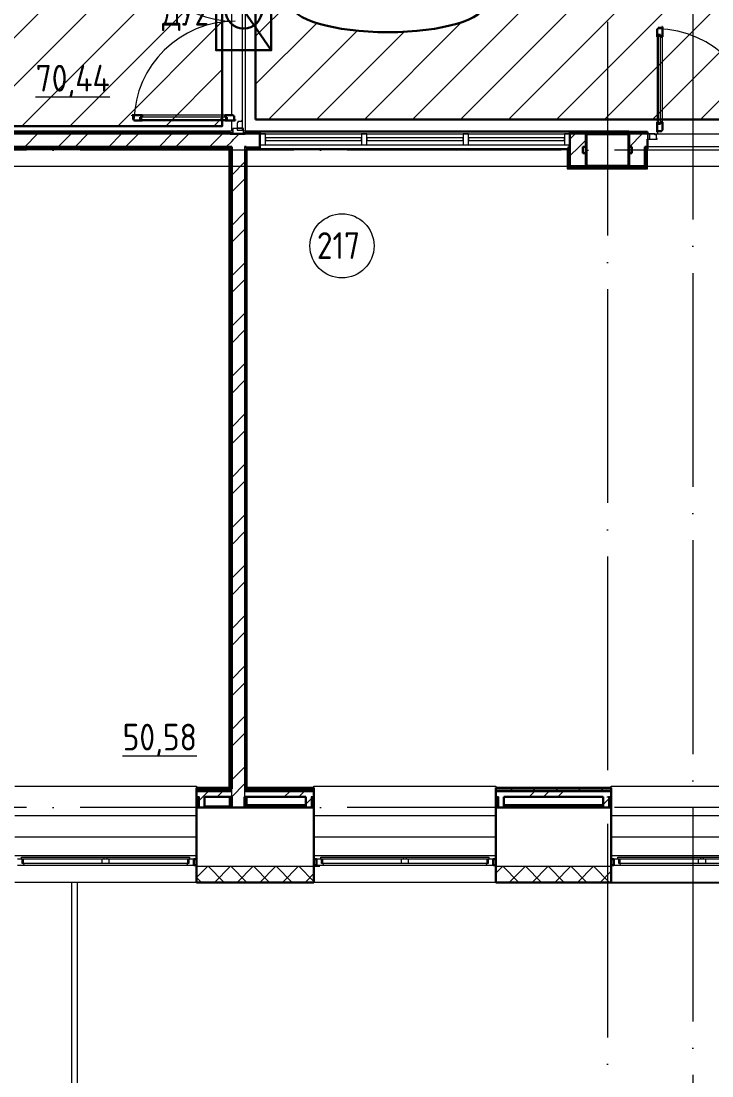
# Model space of a CAD drawing. Header units: millimetres. Extents: x -259809 to 472825, y -397243 to 31861.
# Drawn here: x 138141 to 144604, y -373823 to -363956 of the extents above; entities that cross this region are included whole.
import ezdxf

# ---------------------------------------------------------------- set-up
doc = ezdxf.new("R2010")
doc.units = ezdxf.units.MM
doc.linetypes.add('ADSK_Линия сетки', pattern=[25, 20, -2.5, 0, -2.5])
doc.linetypes.add('ADSK_Сверху', pattern=[450, 300, -150])
for name, color, linetype, lineweight in [('_ Окна', 252, 'Continuous', 30), ('Витраж', 252, 'Continuous', 9), ('Двери', 252, 'Continuous', 9), ('Линии', 7, 'Continuous', 9), ('лс', 5, 'Continuous', 30), ('Марки помещений', 252, 'Continuous', 20), ('Несущие колонны', 252, 'Continuous', 18), ('Ограждение', 252, 'Continuous', 9), ('Окна', 252, 'Continuous', 9), ('Оси', 252, 'Continuous', 9), ('Панели витража', 252, 'Continuous', 9), ('Перекрытие', 252, 'Continuous', 18), ('Стены внутренние', 252, 'Continuous', 18), ('Стены наружные', 252, 'Continuous', 18), ('Стены штриховка', 7, 'Continuous', 9)]:
    doc.layers.add(name, color=color, linetype=linetype, lineweight=lineweight)
doc.layers.add('Двери открывание', color=7, linetype='Continuous', lineweight=9, true_color=0xc0c0c0)
doc.layers.add('СОТ', color=7, linetype='Continuous')
doc.styles.add('GOST 2.304 type A', font='', dxfattribs={"height": 250})
doc.styles.add('GOST Common_2', font='', dxfattribs={"width": 0.9, "height": 250})
doc.styles.get('GOST 2.304 type A').set_extended_font_data('GOST 2.304 type A')
doc.styles.get('GOST Common_2').set_extended_font_data('GOST type B')
pattern_1 = [(45, (1e-11, 51444.2), (-224.5064, 224.5064), [])]

# ---------------------------------------------------------------- blocks, each defined once
blk = doc.blocks.new('2 этаж')
at = {"layer": '_ Окна', "color": 251, "lineweight": 18, "true_color": 0x636466}
for p, q in [((137994, -19121.3), (137956, -19121.3)), ((138002, -19162.3), (138002, -19121.3)), ((139560, -19121.3), (139560, -19162.3)), ((139606, -19121.3), (139568, -19121.3)), ((139606, -19179.3), (139606, -19121.3)), ((140794, -19121.3), (140756, -19121.3)), ((140756, -19121.3), (140756, -19179.3)), ((140802, -19162.3), (140802, -19121.3)), ((142360, -19121.3), (142360, -19162.3)), ((142406, -19121.3), (142368, -19121.3)), ((142406, -19179.3), (142406, -19121.3)), ((143574, -19121.3), (143536, -19121.3)), ((143536, -19121.3), (143536, -19179.3)), ((143582, -19162.3), (143582, -19121.3)), ((137956, -19179.3), (138015.5, -19179.3)), ((138014, -19162.3), (138002, -19162.3)), ((138015.5, -19179.3), (138020, -19162.3)), ((139542, -19162.3), (139546.6, -19179.3)), ((139546.6, -19179.3), (139606, -19179.3)), ((139560, -19162.3), (139548, -19162.3)), ((140756, -19179.3), (140815.5, -19179.3)), ((140814, -19162.3), (140802, -19162.3)), ((140815.5, -19179.3), (140820, -19162.3)), ((142342, -19162.3), (142346.6, -19179.3)), ((142346.6, -19179.3), (142406, -19179.3)), ((142360, -19162.3), (142348.2, -19162.3)), ((143536, -19179.3), (143595.5, -19179.3)), ((143594, -19162.3), (143582, -19162.3)), ((143595.5, -19179.3), (143600, -19162.3))]:
    blk.add_line(p, q, dxfattribs=at)
at = {"layer": '_ Окна', "color": 251, "true_color": 0x636466}
for p, q in [((139631, -19121.3), (139606, -19121.3)), ((139606, -19121.3), (139606, -19179.3)), ((140756, -19121.3), (140731, -19121.3)), ((140756, -19179.3), (140756, -19121.3)), ((142431, -19121.3), (142406, -19121.3)), ((142406, -19121.3), (142406, -19179.3)), ((143536, -19121.3), (143511, -19121.3)), ((143536, -19179.3), (143536, -19121.3)), ((139606, -19179.3), (139631, -19179.3)), ((140731, -19179.3), (140756, -19179.3)), ((142406, -19179.3), (142431, -19179.3)), ((143511, -19179.3), (143536, -19179.3))]:
    blk.add_line(p, q, dxfattribs=at)
at = {"layer": 'Витраж', "color": 251, "lineweight": 18, "true_color": 0x636466, "extrusion": (0, 0, -1)}
for p, q in [((139971, -12289.3), (139971, -12339.3)), ((140011, -12289.3), (139971, -12289.3)), ((140071, -12289.3), (140061, -12289.3)), ((140071, -12339.3), (140071, -12289.3)), ((139971, -12339.3), (140071, -12339.3)), ((140276, -12339.3), (140226, -12339.3)), ((140226, -12339.3), (140226, -12439.3)), ((140276, -12439.3), (140276, -12339.3)), ((141226, -12339.3), (141176, -12339.3)), ((141176, -12339.3), (141176, -12439.3)), ((141226, -12439.3), (141226, -12339.3)), ((142176, -12339.3), (142126, -12339.3)), ((142126, -12339.3), (142126, -12439.3)), ((142176, -12439.3), (142176, -12339.3)), ((140226, -12439.3), (140276, -12439.3)), ((141176, -12439.3), (141226, -12439.3)), ((142126, -12439.3), (142176, -12439.3))]:
    blk.add_line(p, q, dxfattribs=at)
at = {"layer": 'Витраж', "color": 251, "true_color": 0x636466}
for p, q in [((140276, -12339.3), (141176, -12339.3)), ((141226, -12339.3), (142126, -12339.3)), ((142176, -12339.3), (143076, -12339.3)), ((140276, -12439.3), (141176, -12439.3)), ((141226, -12439.3), (142126, -12439.3)), ((142176, -12439.3), (143076, -12439.3))]:
    blk.add_line(p, q, dxfattribs=at)
at = {"layer": 'Витраж', "color": 251, "lineweight": 18, "true_color": 0x636466}
for p, q in [((143126, -12339.3), (143076, -12339.3)), ((143076, -12339.3), (143076, -12439.3)), ((143126, -12439.3), (143126, -12339.3)), ((143076, -12439.3), (143126, -12439.3))]:
    blk.add_line(p, q, dxfattribs=at)
at = {"layer": 'Двери', "color": 251, "lineweight": 30, "true_color": 0x636466}
for p, q in [((143993, -11337.3), (143985, -11337.3)), ((143985, -11337.3), (143985, -11346.3)), ((143993, -11431.3), (143993, -11337.3)), ((143951, -11355.3), (143943, -11355.3)), ((143943, -11355.3), (143943, -11431.3)), ((143952, -11431.3), (143943, -11431.3)), ((143985, -11346.3), (143951, -11346.3)), ((143951, -11346.3), (143951, -11355.3)), ((143952, -11413.3), (143952, -11431.3)), ((143973, -11413.3), (143952, -11413.3)), ((143973, -11431.3), (143973, -11413.3)), ((143993, -11431.3), (143973, -11431.3)), ((139123, -12162.3), (139029, -12162.3)), ((139029, -12162.3), (139029, -12170.3)), ((139029, -12170.3), (139038, -12170.3)), ((139038, -12170.3), (139038, -12204.3)), ((139038, -12204.3), (139047, -12204.3)), ((139047, -12204.3), (139047, -12212.3)), ((139047, -12212.3), (139123, -12212.3)), ((139123, -12182.3), (139105, -12182.3)), ((139105, -12182.3), (139105, -12203.3)), ((139105, -12203.3), (139123, -12203.3)), ((139123, -12162.3), (139123, -12182.3)), ((139123, -12203.3), (139123, -12212.3)), ((139975, -12162.3), (139899, -12162.3)), ((139899, -12162.3), (139899, -12182.3)), ((139899, -12182.3), (139917, -12182.3)), ((139899, -12203.3), (139899, -12212.3)), ((139917, -12203.3), (139899, -12203.3)), ((139899, -12212.3), (139993, -12212.3)), ((139917, -12182.3), (139917, -12203.3)), ((139975, -12170.3), (139975, -12162.3)), ((139984, -12170.3), (139975, -12170.3)), ((139984, -12204.3), (139984, -12170.3)), ((139993, -12204.3), (139984, -12204.3)), ((139993, -12212.3), (139993, -12204.3)), ((143943, -12227.3), (143943, -12321.3)), ((143952, -12227.3), (143943, -12227.3)), ((143952, -12245.3), (143952, -12227.3)), ((143973, -12227.3), (143973, -12245.3)), ((143993, -12227.3), (143973, -12227.3)), ((143993, -12303.3), (143993, -12227.3)), ((143943, -12321.3), (143951, -12321.3)), ((143951, -12321.3), (143951, -12312.3)), ((143951, -12312.3), (143985, -12312.3)), ((143973, -12245.3), (143952, -12245.3)), ((143985, -12312.3), (143985, -12303.3)), ((143985, -12303.3), (143993, -12303.3))]:
    blk.add_line(p, q, dxfattribs=at)
at = {"layer": 'Двери', "color": 251, "true_color": 0x636466}
for p, q in [((143943, -11431.3), (143943, -12227.3)), ((143952, -11413.3), (143952, -12245.3)), ((143973, -11413.3), (143952, -11413.3)), ((143973, -12245.3), (143973, -11413.3)), ((143993, -12227.3), (143993, -11431.3)), ((139917, -12182.3), (139105, -12182.3)), ((139105, -12182.3), (139105, -12203.3)), ((139105, -12203.3), (139917, -12203.3)), ((139899, -12162.3), (139123, -12162.3)), ((139123, -12212.3), (139899, -12212.3)), ((139917, -12203.3), (139917, -12182.3)), ((140053, -12221.3), (140019, -12221.3)), ((140019, -12221.3), (140019, -12235.3)), ((140061, -12212.3), (140053, -12212.3)), ((140053, -12212.3), (140053, -12221.3)), ((140061, -12284.3), (140061, -12212.3)), ((140011, -12235.3), (140011, -12284.3)), ((140019, -12235.3), (140011, -12235.3)), ((140061, -12284.3), (140011, -12284.3)), ((140011, -12284.3), (140011, -12304.3)), ((140011, -12284.3), (140061, -12284.3)), ((140011, -12304.3), (140061, -12304.3)), ((140061, -12304.3), (140061, -12284.3)), ((143952, -12245.3), (143973, -12245.3)), ((143851, -12339.3), (143851, -12389.3)), ((143871, -12339.3), (143851, -12339.3)), ((143851, -12389.3), (143871, -12389.3)), ((143871, -12389.3), (143871, -12339.3)), ((143920, -12339.3), (143871, -12339.3)), ((143871, -12339.3), (143871, -12389.3)), ((143871, -12389.3), (143943, -12389.3)), ((143920, -12347.3), (143920, -12339.3)), ((143934, -12347.3), (143920, -12347.3)), ((143934, -12381.3), (143934, -12347.3)), ((143943, -12381.3), (143934, -12381.3)), ((143943, -12389.3), (143943, -12381.3))]:
    blk.add_line(p, q, dxfattribs=at)
at = {"layer": 'Двери открывание', "color": 251, "true_color": 0x636466}
for centre, radius, start, end in [((139993, -10338.3), 946, 181.09026, 270), ((139993, -12230.3), 946, 90, 178.90974), ((143925, -12321.3), 966, 0, 88.93231)]:
    blk.add_arc(centre, radius, start, end, dxfattribs=at)
at = {"layer": 'Линии', "color": 251, "linetype": 'ADSK_Сверху', "ltscale": 100, "true_color": 0x636466}
for p, q in [((117871, -12339.3), (151081, -12339.3)), ((117871, -12639.3), (151081, -12639.3))]:
    blk.add_line(p, q, dxfattribs=at)
at = {"layer": 'Марки помещений', "color": 251, "true_color": 0x636466}
blk.add_circle((140993, -13385.9), 300, dxfattribs=at)
at = {"layer": 'Несущие колонны', "color": 251, "lineweight": 40, "true_color": 0x636466}
for p, q in [((143276, -12339.3), (143676, -12339.3)), ((143276, -12639.3), (143276, -12339.3)), ((143676, -12339.3), (143276, -12339.3)), ((143676, -12339.3), (143676, -12639.3)), ((143276, -12459.3), (143276, -12639.3)), ((143676, -12639.3), (143676, -12459.3)), ((143676, -12639.3), (143276, -12639.3)), ((143276, -12639.3), (143676, -12639.3))]:
    blk.add_line(p, q, dxfattribs=at)
at = {"layer": 'Несущие колонны', "color": 251, "true_color": 0x636466}
for p, q in [((143276, -12339.3), (143276, -12459.3)), ((143676, -12459.3), (143676, -12339.3))]:
    blk.add_line(p, q, dxfattribs=at)
at = {"layer": 'Ограждение', "color": 251, "true_color": 0x636466}
for p, q in [((139971, -12314.3), (133871, -12314.3)), ((139946, -12324.3), (139971, -12324.3)), ((143676, -12314.3), (140071, -12314.3)), ((140071, -12324.3), (140086, -12324.3)), ((143676, -12314.3), (143676, -12319.3)), ((137901, -12484.3), (139936, -12484.3)), ((139941, -12479.3), (139936, -12484.3)), ((139936, -12484.3), (139936, -18454.3)), ((140106, -12484.3), (140101, -12479.3)), ((140106, -18454.3), (140106, -12484.3)), ((140106, -12484.3), (143101, -12484.3)), ((143101, -12484.3), (143106, -12479.3)), ((143101, -12484.3), (143101, -12664.3)), ((143851, -12664.3), (143851, -12479.3)), ((143101, -12664.3), (143106, -12659.3)), ((143101, -12664.3), (143851, -12664.3)), ((143851, -12664.3), (143846, -12659.3)), ((137931, -18439.3), (139631, -18439.3)), ((139631, -18439.3), (139631, -18454.3)), ((140731, -18454.3), (140731, -18439.3)), ((140731, -18439.3), (142431, -18439.3)), ((142431, -18439.3), (142431, -18454.3)), ((143511, -18454.3), (143511, -18439.3)), ((143511, -18439.3), (145211, -18439.3)), ((139936, -18539.3), (139936, -18624.3)), ((139946, -18624.3), (139946, -18539.3)), ((140096, -18539.3), (140096, -18624.3)), ((140106, -18614.3), (140106, -18539.3)), ((140106, -18614.3), (140096, -18624.3)), ((140656, -18614.3), (140106, -18614.3)), ((143436, -18614.3), (142506, -18614.3)), ((137931, -18714.3), (139631, -18714.3)), ((140731, -18714.3), (142431, -18714.3)), ((143511, -18714.3), (145211, -18714.3)), ((137931, -18914.3), (139631, -18914.3)), ((140731, -18914.3), (142431, -18914.3)), ((143511, -18914.3), (145211, -18914.3)), ((137931, -19089.3), (139631, -19089.3)), ((140731, -19089.3), (142431, -19089.3)), ((143511, -19089.3), (145211, -19089.3))]:
    blk.add_line(p, q, dxfattribs=at)
at = {"layer": 'Окна', "color": 251, "true_color": 0x636466}
for p, q in [((137994, -19104.3), (138766, -19104.3)), ((137994, -19121.3), (137994, -19104.3)), ((138766, -19121.3), (137994, -19121.3)), ((138014, -19162.3), (138014, -19121.3)), ((138746, -19121.3), (138746, -19162.3)), ((138766, -19104.3), (138796, -19104.3)), ((138766, -19104.3), (138766, -19121.3)), ((138796, -19121.3), (138766, -19121.3)), ((138796, -19104.3), (139568, -19104.3)), ((138796, -19121.3), (138796, -19104.3)), ((139568, -19121.3), (138796, -19121.3)), ((138816, -19162.3), (138816, -19121.3)), ((139548, -19121.3), (139548, -19162.3)), ((139568, -19104.3), (139568, -19121.3)), ((140794, -19104.3), (141566, -19104.3)), ((140794, -19121.3), (140794, -19104.3)), ((141566, -19121.3), (140794, -19121.3)), ((140814, -19162.3), (140814, -19121.3)), ((141546, -19121.3), (141546, -19162.3)), ((141566, -19104.3), (141596, -19104.3)), ((141566, -19104.3), (141566, -19121.3)), ((141596, -19121.3), (141566, -19121.3)), ((141596, -19104.3), (142368, -19104.3)), ((141596, -19121.3), (141596, -19104.3)), ((142368, -19121.3), (141596, -19121.3)), ((141616, -19162.3), (141616, -19121.3)), ((142348, -19121.3), (142348, -19162.3)), ((142368, -19104.3), (142368, -19121.3)), ((143574, -19104.3), (144346, -19104.3)), ((143574, -19121.3), (143574, -19104.3)), ((144346, -19121.3), (143574, -19121.3)), ((143594, -19162.3), (143594, -19121.3)), ((144326, -19121.3), (144326, -19162.3)), ((144346, -19104.3), (144376, -19104.3)), ((144346, -19104.3), (144346, -19121.3)), ((144376, -19121.3), (144346, -19121.3)), ((144376, -19104.3), (145148, -19104.3)), ((144376, -19121.3), (144376, -19104.3)), ((145148, -19121.3), (144376, -19121.3)), ((144396, -19162.3), (144396, -19121.3)), ((138746, -19162.3), (138014, -19162.3)), ((138015.5, -19179.3), (139546.6, -19179.3)), ((138816, -19162.3), (138746, -19162.3)), ((139548, -19162.3), (138816, -19162.3)), ((141546, -19162.3), (140814, -19162.3)), ((140815.5, -19179.3), (142346.6, -19179.3)), ((141616, -19162.3), (141546, -19162.3)), ((142348, -19162.3), (141616, -19162.3)), ((144326, -19162.3), (143594, -19162.3)), ((143595.5, -19179.3), (145126.6, -19179.3)), ((144396, -19162.3), (144326, -19162.3)), ((145128, -19162.3), (144396, -19162.3))]:
    blk.add_line(p, q, dxfattribs=at)
at = {"layer": 'Оси', "color": 251, "linetype": 'ADSK_Линия сетки', "ltscale": 100, "true_color": 0x636466}
for p, q in [((143476, 33711.4), (143476, -30995.4)), ((144276, -1139.3), (144276, -32265.4)), ((170543.3, -12489.3), (93565.9, -12489.3)), ((170543.3, -18639.3), (93603.7, -18639.3))]:
    blk.add_line(p, q, dxfattribs=at)
at = {"layer": 'Панели витража', "color": 251, "lineweight": 18, "true_color": 0x636466}
for p, q in [((141176, -12376.8), (140276, -12376.8)), ((140276, -12376.8), (140276, -12401.8)), ((140276, -12401.8), (141176, -12401.8)), ((141176, -12401.8), (141176, -12376.8)), ((142126, -12376.8), (141226, -12376.8)), ((141226, -12376.8), (141226, -12401.8)), ((141226, -12401.8), (142126, -12401.8)), ((142126, -12401.8), (142126, -12376.8)), ((143076, -12376.8), (142176, -12376.8)), ((142176, -12376.8), (142176, -12401.8)), ((142176, -12401.8), (143076, -12401.8)), ((143076, -12401.8), (143076, -12376.8))]:
    blk.add_line(p, q, dxfattribs=at)
at = {"layer": 'Перекрытие', "color": 251, "ltscale": 100, "true_color": 0x636466}
blk.add_line((140058.9, -10356.3), (140058.9, -12212.3), dxfattribs=at)
at = {"layer": 'Стены внутренние', "color": 251, "lineweight": 30, "true_color": 0x636466}
for p, q in [((139631, -18639.3), (139631, -19341.3)), ((140656, -18639.3), (139706, -18639.3)), ((140731, -19341.3), (140731, -18639.3)), ((142431, -18639.3), (142431, -19341.3)), ((143436, -18639.3), (142506, -18639.3)), ((143511, -19341.3), (143511, -18639.3)), ((139631, -19341.3), (140731, -19341.3)), ((142431, -19341.3), (143511, -19341.3))]:
    blk.add_line(p, q, dxfattribs=at)
at = {"layer": 'Стены внутренние', "color": 251, "true_color": 0x636466}
for p, q in [((139631, -19189.3), (140787, -19189.3)), ((142431, -19189.3), (143511, -19189.3)), ((139631, -19341.3), (137931, -19341.3)), ((138466, -26219.8), (138466, -19341.3)), ((138516, -19341.3), (138516, -26219.8)), ((142431, -19341.3), (140731, -19341.3)), ((145211, -19341.3), (143511, -19341.3))]:
    blk.add_line(p, q, dxfattribs=at)
at = {"layer": 'Стены внутренние', "color": 251, "linetype": 'Continuous', "lineweight": 9, "true_color": 0x636466}
for p, q in [((139633, -19295), (139738.8, -19189.3)), ((139890.3, -19339.3), (139740.3, -19189.3)), ((139800.9, -19339.3), (139950.9, -19189.3)), ((140102.5, -19339.3), (139952.5, -19189.3)), ((140013, -19339.3), (140163, -19189.3)), ((140314.6, -19339.3), (140164.6, -19189.3)), ((140225.2, -19339.3), (140375.2, -19189.3)), ((140526.7, -19339.3), (140376.7, -19189.3)), ((140437.3, -19339.3), (140587.3, -19189.3)), ((140731, -19331.4), (140588.9, -19189.3)), ((142431, -19254.7), (142496.5, -19189.3)), ((142648.1, -19339.3), (142498.1, -19189.3)), ((142558.6, -19339.3), (142708.6, -19189.3)), ((142860.2, -19339.3), (142710.2, -19189.3)), ((142770.7, -19339.3), (142920.7, -19189.3)), ((143072.3, -19339.3), (142922.3, -19189.3)), ((142982.9, -19339.3), (143132.9, -19189.3)), ((143284.5, -19339.3), (143134.5, -19189.3)), ((143195, -19339.3), (143345, -19189.3)), ((143496.6, -19339.3), (143346.6, -19189.3)), ((143407.1, -19339.3), (143511, -19235.4)), ((139678.2, -19339.3), (139633, -19294.1)), ((140649.4, -19339.3), (140731, -19257.7)), ((142435.9, -19339.3), (142433, -19336.3)), ((140397.8, -19339.3), (140396.7, -19341.3)), ((140653.2, -19341.3), (140652, -19339.3))]:
    blk.add_line(p, q, dxfattribs=at)
at = {"layer": 'Стены наружные', "color": 251, "true_color": 0x636466}
for p, q in [((140086, -10259.3), (140086, -12314.3)), ((139961, -12162.3), (139961, -10406.3)), ((139961, -12314.3), (139961, -12212.3)), ((139961, -12339.3), (139961, -12324.3)), ((140226, -12319.3), (143126, -12319.3)), ((143276, -12459.3), (143276, -12339.3)), ((143676, -12339.3), (143676, -12459.3)), ((143920, -12339.3), (145282, -12339.3)), ((143106, -12479.3), (140226, -12479.3)), ((145351, -12459.3), (143851, -12459.3)), ((139706, -18624.3), (139953.5, -18624.3)), ((139953.5, -18624.3), (139953.5, -18639.3)), ((140088.5, -18624.3), (140656, -18624.3)), ((140088.5, -18624.3), (140088.5, -18639.3)), ((142506, -18624.3), (143436, -18624.3)), ((142971, -19346.3), (142971, -19341.3)), ((148011, -19346.3), (142971, -19346.3)), ((143511, -19341.3), (145211, -19341.3)), ((143511, -19341.3), (143511, -19346.3))]:
    blk.add_line(p, q, dxfattribs=at)
at = {"layer": 'Стены наружные', "color": 251, "lineweight": 30, "true_color": 0x636466}
for p, q in [((139941, -12319.3), (135871, -12319.3)), ((139941, -12324.3), (139941, -12319.3)), ((139946, -12324.3), (139941, -12324.3)), ((139946, -12339.3), (139946, -12324.3)), ((140101, -12324.3), (140086, -12324.3)), ((140086, -12324.3), (140086, -12339.3)), ((140226, -12319.3), (140101, -12319.3)), ((140101, -12319.3), (140101, -12324.3)), ((140226, -12479.3), (140226, -12319.3)), ((143126, -12639.3), (143126, -12319.3)), ((143851, -12319.3), (143126, -12319.3)), ((143851, -12339.3), (143851, -12319.3)), ((140086, -12339.3), (139946, -12339.3)), ((143276, -12339.3), (143676, -12339.3)), ((143851, -12479.3), (143851, -12389.3)), ((137876, -12459.3), (139961, -12459.3)), ((137891, -12474.3), (139946, -12474.3)), ((137896, -12479.3), (139941, -12479.3)), ((139941, -12479.3), (139941, -18454.3)), ((139946, -12474.3), (139946, -18459.3)), ((139961, -18464.3), (139961, -12459.3)), ((140081, -12459.3), (140096, -12459.3)), ((140096, -12474.3), (140096, -18459.3)), ((140101, -12479.3), (140226, -12479.3)), ((140101, -18454.3), (140101, -12479.3)), ((143111, -12479.3), (143106, -12479.3)), ((143106, -12479.3), (143106, -12659.3)), ((143126, -12459.3), (143111, -12459.3)), ((143111, -12654.3), (143111, -12459.3)), ((143246, -12459.3), (143276, -12459.3)), ((143246, -12519.3), (143246, -12459.3)), ((143276, -12519.3), (143246, -12519.3)), ((143276, -12639.3), (143276, -12519.3)), ((143676, -12459.3), (143706, -12459.3)), ((143706, -12519.3), (143676, -12519.3)), ((143676, -12519.3), (143676, -12639.3)), ((143706, -12459.3), (143706, -12519.3)), ((143826, -12459.3), (143841, -12459.3)), ((143826, -12639.3), (143826, -12459.3)), ((143841, -12474.3), (143846, -12474.3)), ((143841, -12654.3), (143841, -12474.3)), ((143846, -12479.3), (143851, -12479.3)), ((143846, -12659.3), (143846, -12479.3)), ((143106, -12659.3), (143846, -12659.3)), ((143111, -12654.3), (143841, -12654.3)), ((143126, -12639.3), (143826, -12639.3)), ((139631, -18454.3), (139631, -18639.3)), ((139941, -18454.3), (139631, -18454.3)), ((139706, -18539.3), (139961, -18539.3)), ((139706, -18639.3), (139706, -18539.3)), ((139946, -18459.3), (139941, -18459.3)), ((139961, -18539.3), (139961, -18639.3)), ((140081, -18639.3), (140081, -18539.3)), ((140081, -18539.3), (140656, -18539.3)), ((140096, -18459.3), (140096, -18459.3)), ((140096, -18459.3), (140731, -18459.3)), ((140731, -18459.3), (140096, -18459.3)), ((140731, -18454.3), (140101, -18454.3)), ((140656, -18539.3), (140656, -18639.3)), ((140731, -18459.3), (140731, -18454.3)), ((140731, -18639.3), (140731, -18459.3)), ((143511, -18454.3), (142431, -18454.3)), ((142431, -18454.3), (142431, -18459.3)), ((142431, -18459.3), (142431, -18639.3)), ((142431, -18459.3), (143511, -18459.3)), ((143511, -18459.3), (142431, -18459.3)), ((142506, -18539.3), (143436, -18539.3)), ((142506, -18639.3), (142506, -18539.3)), ((143436, -18539.3), (143436, -18639.3)), ((143511, -18459.3), (143511, -18454.3)), ((143511, -18639.3), (143511, -18459.3)), ((139631, -18639.3), (139706, -18639.3)), ((140656, -18639.3), (140731, -18639.3)), ((142431, -18639.3), (142506, -18639.3)), ((143436, -18639.3), (143511, -18639.3))]:
    blk.add_line(p, q, dxfattribs=at)
at = {"layer": 'Стены наружные', "color": 251, "linetype": 'Continuous', "lineweight": 9, "true_color": 0x636466}
for p, q in [((138047.8, -12324.3), (138052.8, -12319.3)), ((138118.5, -12324.3), (138123.5, -12319.3)), ((138189.2, -12324.3), (138194.2, -12319.3)), ((138259.9, -12324.3), (138264.9, -12319.3)), ((138315.6, -12339.3), (138330.6, -12324.3)), ((138330.6, -12324.3), (138335.6, -12319.3)), ((138401.3, -12324.3), (138406.3, -12319.3)), ((138472, -12324.3), (138477, -12319.3)), ((138542.7, -12324.3), (138547.7, -12319.3)), ((138613.4, -12324.3), (138618.4, -12319.3)), ((138684.2, -12324.3), (138689.2, -12319.3)), ((138739.9, -12339.3), (138754.9, -12324.3)), ((138754.9, -12324.3), (138759.9, -12319.3)), ((138825.6, -12324.3), (138830.6, -12319.3)), ((138896.3, -12324.3), (138901.3, -12319.3)), ((138967, -12324.3), (138972, -12319.3)), ((139037.7, -12324.3), (139042.7, -12319.3)), ((139108.4, -12324.3), (139113.4, -12319.3)), ((139164.1, -12339.3), (139179.1, -12324.3)), ((139179.1, -12324.3), (139184.1, -12319.3)), ((139249.8, -12324.3), (139254.8, -12319.3)), ((139320.6, -12324.3), (139325.6, -12319.3)), ((139391.3, -12324.3), (139396.3, -12319.3)), ((139462, -12324.3), (139467, -12319.3)), ((139532.7, -12324.3), (139537.7, -12319.3)), ((139588.4, -12339.3), (139603.4, -12324.3)), ((139603.4, -12324.3), (139608.4, -12319.3)), ((139674.1, -12324.3), (139679.1, -12319.3)), ((139744.8, -12324.3), (139749.8, -12319.3)), ((139815.5, -12324.3), (139820.5, -12319.3)), ((139886.2, -12324.3), (139891.2, -12319.3)), ((140101, -12321.6), (140103.4, -12319.3)), ((140169.1, -12324.3), (140174.1, -12319.3)), ((143138.9, -12324.3), (143143.9, -12319.3)), ((143209.6, -12324.3), (143214.6, -12319.3)), ((143280.4, -12324.3), (143285.4, -12319.3)), ((143351.1, -12324.3), (143356.1, -12319.3)), ((143406.8, -12339.3), (143421.8, -12324.3)), ((143421.8, -12324.3), (143426.8, -12319.3)), ((143492.5, -12324.3), (143497.5, -12319.3)), ((143563.2, -12324.3), (143568.2, -12319.3)), ((143633.9, -12324.3), (143638.9, -12319.3)), ((143704.6, -12324.3), (143709.6, -12319.3)), ((143775.3, -12324.3), (143780.3, -12319.3)), ((143831, -12339.3), (143846, -12324.3)), ((143846, -12324.3), (143851, -12319.3)), ((138025, -12459.3), (138145, -12339.3)), ((138339.3, -12459.3), (138459.3, -12339.3)), ((138496.5, -12459.3), (138616.5, -12339.3)), ((138810.8, -12459.3), (138930.8, -12339.3)), ((138967.9, -12459.3), (139087.9, -12339.3)), ((139282.3, -12459.3), (139402.3, -12339.3)), ((139439.4, -12459.3), (139559.4, -12339.3)), ((139753.7, -12459.3), (139873.7, -12339.3)), ((139910.9, -12459.3), (139961, -12409.1)), ((139961, -12409.1), (139980.9, -12389.3)), ((139980.9, -12389.3), (140030.9, -12339.3)), ((143126, -12387.2), (143174, -12339.3)), ((143211.1, -12459.3), (143276, -12394.4)), ((143682.6, -12459.3), (143802.6, -12339.3)), ((138034.2, -12479.3), (138039.2, -12474.3)), ((138104.9, -12479.3), (138109.9, -12474.3)), ((138175.6, -12479.3), (138180.6, -12474.3)), ((138180.6, -12474.3), (138195.6, -12459.3)), ((138246.3, -12479.3), (138251.3, -12474.3)), ((138317, -12479.3), (138322, -12474.3)), ((138387.7, -12479.3), (138392.7, -12474.3)), ((138458.4, -12479.3), (138463.4, -12474.3)), ((138529.2, -12479.3), (138534.2, -12474.3)), ((138599.9, -12479.3), (138604.9, -12474.3)), ((138604.9, -12474.3), (138619.9, -12459.3)), ((138670.6, -12479.3), (138675.6, -12474.3)), ((138741.3, -12479.3), (138746.3, -12474.3)), ((138812, -12479.3), (138817, -12474.3)), ((138882.7, -12479.3), (138887.7, -12474.3)), ((138953.4, -12479.3), (138958.4, -12474.3)), ((139024.1, -12479.3), (139029.1, -12474.3)), ((139029.1, -12474.3), (139044.1, -12459.3)), ((139094.8, -12479.3), (139099.8, -12474.3)), ((139165.6, -12479.3), (139170.6, -12474.3)), ((139236.3, -12479.3), (139241.3, -12474.3)), ((139307, -12479.3), (139312, -12474.3)), ((139377.7, -12479.3), (139382.7, -12474.3)), ((139448.4, -12479.3), (139453.4, -12474.3)), ((139453.4, -12474.3), (139468.4, -12459.3)), ((139519.1, -12479.3), (139524.1, -12474.3)), ((139589.8, -12479.3), (139594.8, -12474.3)), ((139660.5, -12479.3), (139665.5, -12474.3)), ((139731.2, -12479.3), (139736.2, -12474.3)), ((139802, -12479.3), (139807, -12474.3)), ((139872.7, -12479.3), (139877.7, -12474.3)), ((139877.7, -12474.3), (139892.7, -12459.3)), ((139941, -12481.6), (139943.4, -12479.3)), ((139943.4, -12479.3), (139946, -12476.6)), ((140155.5, -12479.3), (140160.5, -12474.3)), ((140225.2, -12459.3), (140226, -12458.4)), ((143106, -12498.6), (143111, -12493.6)), ((143126, -12544.4), (143211.1, -12459.3)), ((139941, -12552.3), (139946, -12547.3)), ((139941, -12623), (139946, -12618)), ((139961, -12723.4), (140081, -12603.4)), ((140096, -12538.8), (140101, -12533.8)), ((140096, -12609.5), (140101, -12604.5)), ((143106, -12569.3), (143111, -12564.3)), ((143111, -12635), (143126, -12620)), ((143841, -12541.4), (143846, -12536.4)), ((143841, -12612.1), (143846, -12607.1)), ((139941, -12693.8), (139946, -12688.8)), ((140081, -12695.2), (140096, -12680.2)), ((140096, -12680.2), (140101, -12675.2)), ((143106, -12640), (143111, -12635)), ((143157.5, -12659.3), (143162.5, -12654.3)), ((143228.2, -12659.3), (143233.2, -12654.3)), ((143298.9, -12659.3), (143303.9, -12654.3)), ((143369.6, -12659.3), (143374.6, -12654.3)), ((143440.3, -12659.3), (143445.3, -12654.3)), ((143511, -12659.3), (143516, -12654.3)), ((143516, -12654.3), (143531, -12639.3)), ((143581.8, -12659.3), (143586.8, -12654.3)), ((143652.5, -12659.3), (143657.5, -12654.3)), ((143723.2, -12659.3), (143728.2, -12654.3)), ((143793.9, -12659.3), (143798.9, -12654.3)), ((143816.9, -12639.3), (143826, -12630.1)), ((139941, -12764.5), (139946, -12759.5)), ((139961, -12880.6), (140081, -12760.6)), ((140096, -12750.9), (140101, -12745.9)), ((140096, -12821.6), (140101, -12816.6)), ((139941, -12835.2), (139946, -12830.2)), ((139941, -12905.9), (139946, -12900.9)), ((140096, -12892.3), (140101, -12887.3)), ((139941, -12976.6), (139946, -12971.6)), ((140096, -12963), (140101, -12958)), ((139941, -13047.3), (139946, -13042.3)), ((139941, -13118), (139946, -13113)), ((139961, -13194.9), (140081, -13074.9)), ((140081, -13119.4), (140096, -13104.4)), ((140096, -13033.7), (140101, -13028.7)), ((140096, -13104.4), (140101, -13099.4)), ((139941, -13188.7), (139946, -13183.7)), ((140096, -13175.1), (140101, -13170.1)), ((139941, -13259.4), (139946, -13254.4)), ((139961, -13352), (140081, -13232)), ((140096, -13245.9), (140101, -13240.9)), ((140096, -13316.6), (140101, -13311.6)), ((139941, -13330.1), (139946, -13325.1)), ((139941, -13400.9), (139946, -13395.9)), ((140096, -13387.3), (140101, -13382.3)), ((139941, -13471.6), (139946, -13466.6)), ((140096, -13458), (140101, -13453)), ((139941, -13542.3), (139946, -13537.3)), ((139941, -13613), (139946, -13608)), ((139961, -13666.4), (140081, -13546.4)), ((140081, -13543.7), (140096, -13528.7)), ((140096, -13528.7), (140101, -13523.7)), ((140096, -13599.4), (140101, -13594.4)), ((139941, -13683.7), (139946, -13678.7)), ((139961, -13823.5), (140081, -13703.5)), ((140096, -13670.1), (140101, -13665.1)), ((139941, -13754.4), (139946, -13749.4)), ((140096, -13740.8), (140101, -13735.8)), ((140096, -13811.5), (140101, -13806.5)), ((139941, -13825.1), (139946, -13820.1)), ((139941, -13895.8), (139946, -13890.8)), ((140096, -13882.3), (140101, -13877.3)), ((139941, -13966.5), (139946, -13961.5)), ((140081, -13968), (140096, -13953)), ((140096, -13953), (140101, -13948)), ((139941, -14037.3), (139946, -14032.3)), ((139941, -14108), (139946, -14103)), ((139961, -14137.8), (140081, -14017.8)), ((140096, -14023.7), (140101, -14018.7)), ((140096, -14094.4), (140101, -14089.4)), ((139941, -14178.7), (139946, -14173.7)), ((139961, -14295), (140081, -14175)), ((140096, -14165.1), (140101, -14160.1)), ((139941, -14249.4), (139946, -14244.4)), ((140096, -14235.8), (140101, -14230.8)), ((140096, -14306.5), (140101, -14301.5)), ((139941, -14320.1), (139946, -14315.1)), ((139941, -14390.8), (139946, -14385.8)), ((140081, -14392.2), (140096, -14377.2)), ((140096, -14377.2), (140101, -14372.2)), ((139941, -14461.5), (139946, -14456.5)), ((139961, -14609.3), (140081, -14489.3)), ((140096, -14447.9), (140101, -14442.9)), ((139941, -14532.2), (139946, -14527.2)), ((139941, -14602.9), (139946, -14597.9)), ((140096, -14518.7), (140101, -14513.7)), ((140096, -14589.4), (140101, -14584.4)), ((139941, -14673.7), (139946, -14668.7)), ((139961, -14766.4), (140081, -14646.4)), ((140096, -14660.1), (140101, -14655.1)), ((139941, -14744.4), (139946, -14739.4)), ((140096, -14730.8), (140101, -14725.8)), ((140096, -14801.5), (140101, -14796.5)), ((139941, -14815.1), (139946, -14810.1)), ((139941, -14885.8), (139946, -14880.8)), ((140081, -14816.5), (140096, -14801.5)), ((140096, -14872.2), (140101, -14867.2)), ((139941, -14956.5), (139946, -14951.5)), ((139961, -15080.7), (140081, -14960.7)), ((140096, -14942.9), (140101, -14937.9)), ((139941, -15027.2), (139946, -15022.2)), ((139941, -15097.9), (139946, -15092.9)), ((140096, -15013.6), (140101, -15008.6)), ((140096, -15084.3), (140101, -15079.3)), ((139941, -15168.6), (139946, -15163.6)), ((139961, -15237.9), (140081, -15117.9)), ((140096, -15155), (140101, -15150)), ((139941, -15239.3), (139946, -15234.3)), ((140081, -15240.8), (140096, -15225.8)), ((140096, -15225.8), (140101, -15220.8)), ((140096, -15296.5), (140101, -15291.5)), ((139941, -15310), (139946, -15305)), ((139941, -15380.8), (139946, -15375.8)), ((140096, -15367.2), (140101, -15362.2)), ((139941, -15451.5), (139946, -15446.5)), ((139961, -15552.2), (140081, -15432.2)), ((140096, -15437.9), (140101, -15432.9)), ((139941, -15522.2), (139946, -15517.2)), ((139941, -15592.9), (139946, -15587.9)), ((140096, -15508.6), (140101, -15503.6)), ((140096, -15579.3), (140101, -15574.3)), ((139941, -15663.6), (139946, -15658.6)), ((139961, -15709.4), (140081, -15589.4)), ((140081, -15665), (140096, -15650)), ((140096, -15650), (140101, -15645)), ((139941, -15734.3), (139946, -15729.3)), ((140096, -15720.7), (140101, -15715.7)), ((139941, -15805), (139946, -15800)), ((139941, -15875.7), (139946, -15870.7)), ((140096, -15791.4), (140101, -15786.4)), ((140096, -15862.2), (140101, -15857.2)), ((139941, -15946.4), (139946, -15941.4)), ((139961, -16023.7), (140081, -15903.7)), ((140096, -15932.9), (140101, -15927.9)), ((139941, -16017.2), (139946, -16012.2)), ((139961, -16180.8), (140081, -16060.8)), ((140081, -16089.3), (140096, -16074.3)), ((140096, -16003.6), (140101, -15998.6)), ((140096, -16074.3), (140101, -16069.3)), ((139941, -16087.9), (139946, -16082.9)), ((139941, -16158.6), (139946, -16153.6)), ((140096, -16145), (140101, -16140)), ((139941, -16229.3), (139946, -16224.3)), ((140096, -16215.7), (140101, -16210.7)), ((139941, -16300), (139946, -16295)), ((139941, -16370.7), (139946, -16365.7)), ((139961, -16495.1), (140081, -16375.1)), ((140096, -16286.4), (140101, -16281.4)), ((140096, -16357.1), (140101, -16352.1)), ((139941, -16441.4), (139946, -16436.4)), ((140096, -16427.8), (140101, -16422.8)), ((139941, -16512.1), (139946, -16507.1)), ((139961, -16652.3), (140081, -16532.3)), ((140081, -16513.6), (140096, -16498.6)), ((140096, -16498.6), (140101, -16493.6)), ((140096, -16569.3), (140101, -16564.3)), ((139941, -16582.8), (139946, -16577.8)), ((139941, -16653.6), (139946, -16648.6)), ((140096, -16640), (140101, -16635)), ((139941, -16724.3), (139946, -16719.3)), ((140096, -16710.7), (140101, -16705.7)), ((139941, -16795), (139946, -16790)), ((139941, -16865.7), (139946, -16860.7)), ((139961, -16966.6), (140081, -16846.6)), ((140096, -16781.4), (140101, -16776.4)), ((140096, -16852.1), (140101, -16847.1)), ((139941, -16936.4), (139946, -16931.4)), ((140081, -16937.8), (140096, -16922.8)), ((140096, -16922.8), (140101, -16917.8)), ((139941, -17007.1), (139946, -17002.1)), ((139961, -17123.8), (140081, -17003.8)), ((140096, -16993.5), (140101, -16988.5)), ((140096, -17064.2), (140101, -17059.2)), ((139941, -17077.8), (139946, -17072.8)), ((139941, -17148.5), (139946, -17143.5)), ((140096, -17134.9), (140101, -17129.9)), ((139941, -17219.2), (139946, -17214.2)), ((140096, -17205.7), (140101, -17200.7)), ((139941, -17289.9), (139946, -17284.9)), ((139941, -17360.7), (139946, -17355.7)), ((139961, -17438.1), (140081, -17318.1)), ((140081, -17362.1), (140096, -17347.1)), ((140096, -17276.4), (140101, -17271.4)), ((140096, -17347.1), (140101, -17342.1)), ((139941, -17431.4), (139946, -17426.4)), ((140096, -17417.8), (140101, -17412.8)), ((139941, -17502.1), (139946, -17497.1)), ((139961, -17595.2), (140081, -17475.2)), ((140096, -17488.5), (140101, -17483.5)), ((140096, -17559.2), (140101, -17554.2)), ((139941, -17572.8), (139946, -17567.8)), ((139941, -17643.5), (139946, -17638.5)), ((140096, -17629.9), (140101, -17624.9)), ((139941, -17714.2), (139946, -17709.2)), ((140096, -17700.6), (140101, -17695.6)), ((139941, -17784.9), (139946, -17779.9)), ((139941, -17855.6), (139946, -17850.6)), ((139961, -17909.5), (140081, -17789.5)), ((140081, -17786.3), (140096, -17771.3)), ((140096, -17771.3), (140101, -17766.3)), ((140096, -17842.1), (140101, -17837.1)), ((139941, -17926.3), (139946, -17921.3)), ((139961, -18066.7), (140081, -17946.7)), ((140096, -17912.8), (140101, -17907.8)), ((139941, -17997.1), (139946, -17992.1)), ((140096, -17983.5), (140101, -17978.5)), ((140096, -18054.2), (140101, -18049.2)), ((139941, -18067.8), (139946, -18062.8)), ((139941, -18138.5), (139946, -18133.5)), ((140096, -18124.9), (140101, -18119.9)), ((139941, -18209.2), (139946, -18204.2)), ((140081, -18210.6), (140096, -18195.6)), ((140096, -18195.6), (140101, -18190.6)), ((139941, -18279.9), (139946, -18274.9)), ((139941, -18350.6), (139946, -18345.6)), ((139961, -18381), (140081, -18261)), ((140096, -18266.3), (140101, -18261.3)), ((140096, -18337), (140101, -18332)), ((139941, -18421.3), (139946, -18416.3)), ((139961, -18538.1), (140081, -18418.1)), ((140096, -18407.7), (140101, -18402.7)), ((139656, -18573.5), (139690.3, -18539.3)), ((139690.3, -18539.3), (139740.3, -18489.3)), ((139690.9, -18459.3), (139695.9, -18454.3)), ((139761.6, -18459.3), (139766.6, -18454.3)), ((139802.4, -18489.3), (139814.9, -18476.8)), ((139814.9, -18476.8), (139827.4, -18464.3)), ((139825.2, -18539.3), (139875.2, -18489.3)), ((139827.4, -18464.3), (139832.4, -18459.3)), ((139832.4, -18459.3), (139837.4, -18454.3)), ((139903.1, -18459.3), (139908.1, -18454.3)), ((139960.1, -18539.3), (139961, -18538.4)), ((140115.2, -18459.3), (140120.2, -18454.3)), ((140185.9, -18459.3), (140190.9, -18454.3)), ((140226.6, -18489.3), (140239.1, -18476.8)), ((140239.1, -18476.8), (140251.6, -18464.3)), ((140251.6, -18464.3), (140256.6, -18459.3)), ((140256.6, -18459.3), (140261.6, -18454.3)), ((140327.3, -18459.3), (140332.3, -18454.3)), ((140398, -18459.3), (140403, -18454.3)), ((140438.8, -18489.3), (140451.3, -18476.8)), ((140451.3, -18476.8), (140463.8, -18464.3)), ((140453.6, -18539.3), (140503.6, -18489.3)), ((140468.8, -18459.3), (140473.8, -18454.3)), ((140539.5, -18459.3), (140544.5, -18454.3)), ((140588.5, -18539.3), (140638.5, -18489.3)), ((140610.2, -18459.3), (140615.2, -18454.3)), ((140650.9, -18489.3), (140663.4, -18476.8)), ((140663.4, -18476.8), (140675.9, -18464.3)), ((140675.9, -18464.3), (140680.9, -18459.3)), ((140680.9, -18459.3), (140685.9, -18454.3)), ((140723.5, -18539.3), (140731, -18531.7)), ((142448.7, -18459.3), (142453.7, -18454.3)), ((142519.4, -18459.3), (142524.4, -18454.3)), ((142560.1, -18489.3), (142572.6, -18476.8)), ((142572.6, -18476.8), (142585.1, -18464.3)), ((142590.1, -18459.3), (142595.1, -18454.3)), ((142660.8, -18459.3), (142665.8, -18454.3)), ((142731.5, -18459.3), (142736.5, -18454.3)), ((142743.5, -18539.3), (142793.5, -18489.3)), ((142772.2, -18489.3), (142784.7, -18476.8)), ((142784.7, -18476.8), (142797.2, -18464.3)), ((142797.2, -18464.3), (142802.2, -18459.3)), ((142802.2, -18459.3), (142807.2, -18454.3)), ((142872.9, -18459.3), (142877.9, -18454.3)), ((142878.5, -18539.3), (142928.5, -18489.3)), ((142943.6, -18459.3), (142948.6, -18454.3)), ((142984.3, -18489.3), (142996.8, -18476.8)), ((142996.8, -18476.8), (143009.3, -18464.3)), ((143013.4, -18539.3), (143063.4, -18489.3)), ((143014.3, -18459.3), (143019.3, -18454.3)), ((143085.1, -18459.3), (143090.1, -18454.3)), ((143155.8, -18459.3), (143160.8, -18454.3)), ((143196.5, -18489.3), (143209, -18476.8)), ((143209, -18476.8), (143221.5, -18464.3)), ((143221.5, -18464.3), (143226.5, -18459.3)), ((143226.5, -18459.3), (143231.5, -18454.3)), ((143297.2, -18459.3), (143302.2, -18454.3)), ((143367.9, -18459.3), (143372.9, -18454.3)), ((143408.6, -18489.3), (143421.1, -18476.8)), ((143421.1, -18476.8), (143433.6, -18464.3)), ((143438.6, -18459.3), (143443.6, -18454.3)), ((143506.9, -18539.3), (143511, -18535.1)), ((143509.3, -18459.3), (143511, -18457.6)), ((139652.4, -18639.3), (139656, -18635.6)), ((140656, -18606.7), (140706, -18556.7)), ((140713, -18639.3), (140718.5, -18633.8)), ((140718.5, -18633.8), (140731, -18621.3)), ((142431, -18618.3), (142443.5, -18605.8)), ((142443.5, -18605.8), (142456, -18593.3)), ((143436, -18610.1), (143486, -18560.1)), ((143486, -18624), (143498.5, -18611.5)), ((143498.5, -18611.5), (143511, -18599))]:
    blk.add_line(p, q, dxfattribs=at)
at = {"layer": 'Стены штриховка', "color": 251, "true_color": 0x636466}
for p, q in [((139941, -12324.3), (135871, -12324.3)), ((140226, -12324.3), (140101, -12324.3)), ((143851, -12324.3), (143126, -12324.3)), ((139946, -12339.3), (137726, -12339.3)), ((140226, -12339.3), (140086, -12339.3)), ((143276, -12339.3), (143126, -12339.3)), ((143851, -12339.3), (143676, -12339.3)), ((139946, -12474.3), (139946, -12459.3)), ((140081, -12459.3), (140081, -18539.3)), ((140096, -12459.3), (140226, -12459.3)), ((140096, -12474.3), (140226, -12474.3)), ((143841, -12459.3), (143851, -12459.3)), ((143846, -12474.3), (143851, -12474.3)), ((139941, -18459.3), (139631, -18459.3)), ((139631, -18464.3), (139961, -18464.3)), ((139961, -18464.3), (139631, -18464.3)), ((139631, -18476.8), (139961, -18476.8)), ((139631, -18489.3), (139961, -18489.3)), ((139656, -18539.3), (139631, -18539.3)), ((139643.5, -18539.3), (139643.5, -18639.3)), ((139656, -18539.3), (139656, -18639.3)), ((139946, -18459.3), (139961, -18459.3)), ((139961, -18539.3), (139961, -18464.3)), ((140081, -18464.3), (140731, -18464.3)), ((140081, -18476.8), (140731, -18476.8)), ((140081, -18489.3), (140731, -18489.3)), ((140731, -18539.3), (140706, -18539.3)), ((140706, -18539.3), (140706, -18639.3)), ((140718.5, -18539.3), (140718.5, -18639.3)), ((143511, -18464.3), (142431, -18464.3)), ((142431, -18476.8), (143511, -18476.8)), ((142431, -18489.3), (143511, -18489.3)), ((142456, -18539.3), (142431, -18539.3)), ((142443.5, -18539.3), (142443.5, -18639.3)), ((142456, -18539.3), (142456, -18639.3)), ((143511, -18539.3), (143486, -18539.3)), ((143486, -18539.3), (143486, -18639.3)), ((143498.5, -18539.3), (143498.5, -18639.3)), ((139633, -19265.3), (139631, -19265.3)), ((139633, -19265.3), (139633, -19339.3)), ((142433, -19265.3), (142431, -19265.3)), ((142433, -19265.3), (142433, -19339.3)), ((143511, -19265.3), (143509, -19265.3)), ((143509, -19339.3), (143509, -19265.3)), ((139633, -19339.3), (140731, -19339.3)), ((142433, -19339.3), (143509, -19339.3))]:
    blk.add_line(p, q, dxfattribs=at)
at = {"layer": 'Марки помещений', "color": 251, "true_color": 0x636466, "style": 'GOST Common_2', "width": 0.9}
for s, p in [('%%U70,44', (138127.2, -11942.6)), ('217', (140758.1, -13508.2)), ('%%U50,58', (138941.2, -18105.9))]:
    blk.add_text(s, height=250, dxfattribs=at).set_placement(p)
blk = doc.blocks.new('Вытяжка')
at = {"layer": 'лс', "color": 3, "lineweight": 30}
blk.add_line((-375.1, -257.8), (375.1, 257.8), dxfattribs=at)
blk.add_lwpolyline([(-375.1, -257.8), (375.1, -257.8), (375.1, 257.8), (-375.1, 257.8)], close=True, dxfattribs=at)
blk.add_circle((0, 0), 171.9, dxfattribs=at)

msp = doc.modelspace()

# ---------------------------------------------------------------- hatches: boundary and pattern name
at = {"layer": 'лс', "lineweight": 5, "true_color": 0x136734}
h = msp.add_hatch(dxfattribs=at)
h.set_pattern_fill('ANSI31', color=116, scale=100)
h.set_pattern_definition(pattern_1)
h.paths.add_polyline_path([(114708.1, -356705.1), (107360.9, -356705.1), (107360.9, -364937.8), (140023.6, -364937.8), (140023.6, -363065.6), (114708.1, -363065.6)])
edge = h.paths.add_edge_path(flags=16)
edge.add_ellipse((108631.8, -357418.2), major_axis=(911.9, 0), ratio=0.29514, start_angle=0, end_angle=360)
at = {"layer": 'лс', "lineweight": 5, "true_color": 0x4554a5}
h = msp.add_hatch(dxfattribs=at)
h.set_pattern_fill('ANSI31', color=175, scale=100)
h.set_pattern_definition(pattern_1)
h.paths.add_polyline_path([(161841.1, -356693.9), (154592.7, -356693.9), (154592.7, -363056.9), (140335, -363056.9), (140335, -364876.7), (161841.1, -364876.7), (161841.1, -364750.6)])
edge = h.paths.add_edge_path(flags=16)
edge.add_ellipse((141573.1, -363791.1), major_axis=(911.9, 0), ratio=0.29514, start_angle=0, end_angle=360)

# ---------------------------------------------------------------- linework, layer by layer
at = {"layer": 'лс', "color": 116, "lineweight": 30, "true_color": 0x136734}
msp.add_lwpolyline([(107360.9, -364937.8), (107360.9, -356705.1), (114708.1, -356705.1), (114708.1, -363065.6), (140023.6, -363065.6), (140023.6, -364937.8)], close=True, dxfattribs=at)
at = {"layer": 'лс', "color": 175, "lineweight": 30, "true_color": 0x4554a5}
msp.add_lwpolyline([(140335, -364876.7), (140335, -363056.9), (154592.7, -363056.9), (154592.7, -356693.9), (161841.1, -356693.9), (161841.1, -364750.6), (161841.1, -364876.7)], close=True, dxfattribs=at)
msp.add_ellipse((141573.1, -363791.1), major_axis=(911.9, 0), ratio=0.29514, dxfattribs=at)

# ---------------------------------------------------------------- block references
msp.add_blockref('2 этаж', (150, -352672.8))
at = {"layer": 'лс', "color": 1, "lineweight": 30, "rotation": 270}
msp.add_blockref('Вытяжка', (140223.5, -363853.6), dxfattribs=at)

# ---------------------------------------------------------------- texts
at = {"layer": 'СОТ', "color": 3, "insert": (139680.3, -363899.2), "char_height": 250, "width": 1872.196, "attachment_point": 5, "style": 'GOST 2.304 type A'}
msp.add_mtext('ДУ2', dxfattribs=at)

doc.saveas('drawing.dxf')
